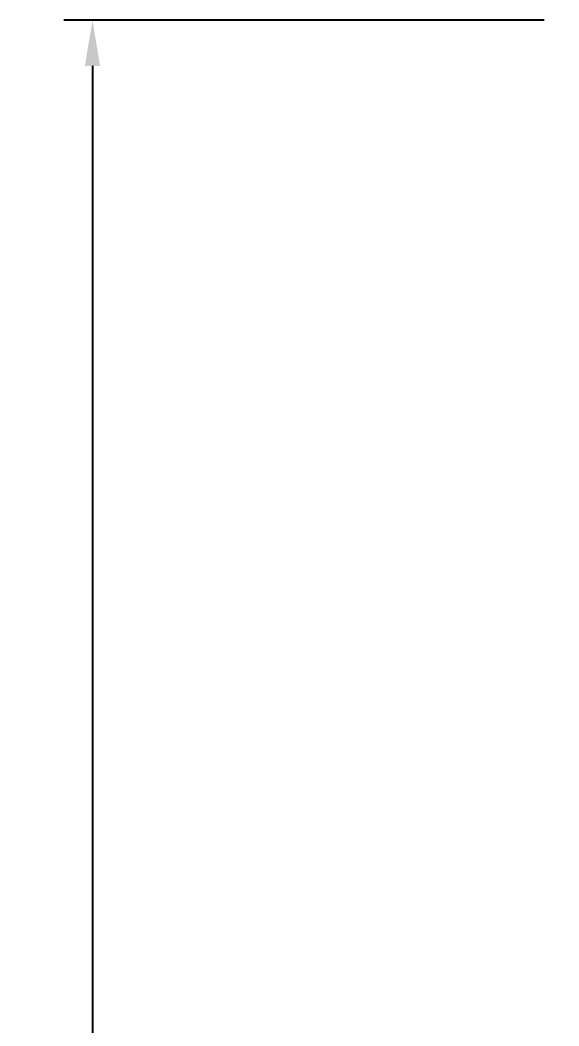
# Model space of a CAD drawing. Header units: millimetres. Extents: x -218071 to -203542, y 15363 to 51382.
# Drawn here: x -217667.49 to -217643.95, y 51338.09 to 51382.04 of the extents above; entities that cross this region are included whole.
import ezdxf

# ---------------------------------------------------------------- set-up
doc = ezdxf.new("R2010")
doc.units = ezdxf.units.MM
doc.header["$LTSCALE"] = 4
doc.layers.add('TPF-DIMENSIONS', color=3, linetype='Continuous')
doc.dimstyles.new('ISO-25', dxfattribs={"dimtxt": 2.5, "dimasz": 2, "dimexe": 1.25, "dimexo": 0.625, "dimtad": 1, "dimtxsty": 'Standard', "dimcen": -2.5, "dimclrt": 256, "dimadec": 0, "dimazin": 0, "dimtfac": 1, "dimtmove": 0, "dimatfit": 3, "dimfxl": 1, "dimarcsym": 0})

# ---------------------------------------------------------------- blocks, each defined once
blk = doc.blocks.new('*D689')
at = {"layer": 'Defpoints', "color": 0, "transparency": 16777216}
for p in [(-217643.961, 51382.036), (-217664.331, 51132.036), (-217643.946, 51132.036)]:
    blk.add_point(p, dxfattribs=at)
at = {"layer": 'TPF-DIMENSIONS', "color": 0, "lineweight": -2, "transparency": 16777216}
for p, q in [((-217644.586, 51382.036), (-217665.581, 51382.036)), ((-217664.331, 51380.036), (-217664.331, 51134.036)), ((-217644.571, 51132.036), (-217665.581, 51132.036))]:
    blk.add_line(p, q, dxfattribs=at)
at = {"layer": 'TPF-DIMENSIONS', "color": 0, "transparency": 16777216}
for points in [[(-217664.664, 51380.036), (-217663.997, 51380.036), (-217664.331, 51382.036)], [(-217664.664, 51134.036), (-217663.997, 51134.036), (-217664.331, 51132.036)]]:
    blk.add_solid(points, dxfattribs=at)
at = {"layer": 'TPF-DIMENSIONS', "transparency": 16777216, "insert": (-217667.456, 51258.036), "char_height": 2.5, "attachment_point": 2, "rotation": 90}
blk.add_mtext('250', dxfattribs=at)

msp = doc.modelspace()

# ---------------------------------------------------------------- dimensions: what is measured, and where the dimension line sits
at = {"layer": 'TPF-DIMENSIONS', "transparency": 33554671}
dim = msp.add_linear_dim(base=(-217664.331, 51132.036), p1=(-217643.961, 51382.036), p2=(-217643.946, 51132.036), angle=90, dimstyle='ISO-25', dxfattribs=at)
dim.commit()
dim.dimension.update_dxf_attribs({"geometry": '*D689', "text_midpoint": (-217664.331, 51258.036), "dimtype": 160})

doc.saveas('drawing.dxf')
